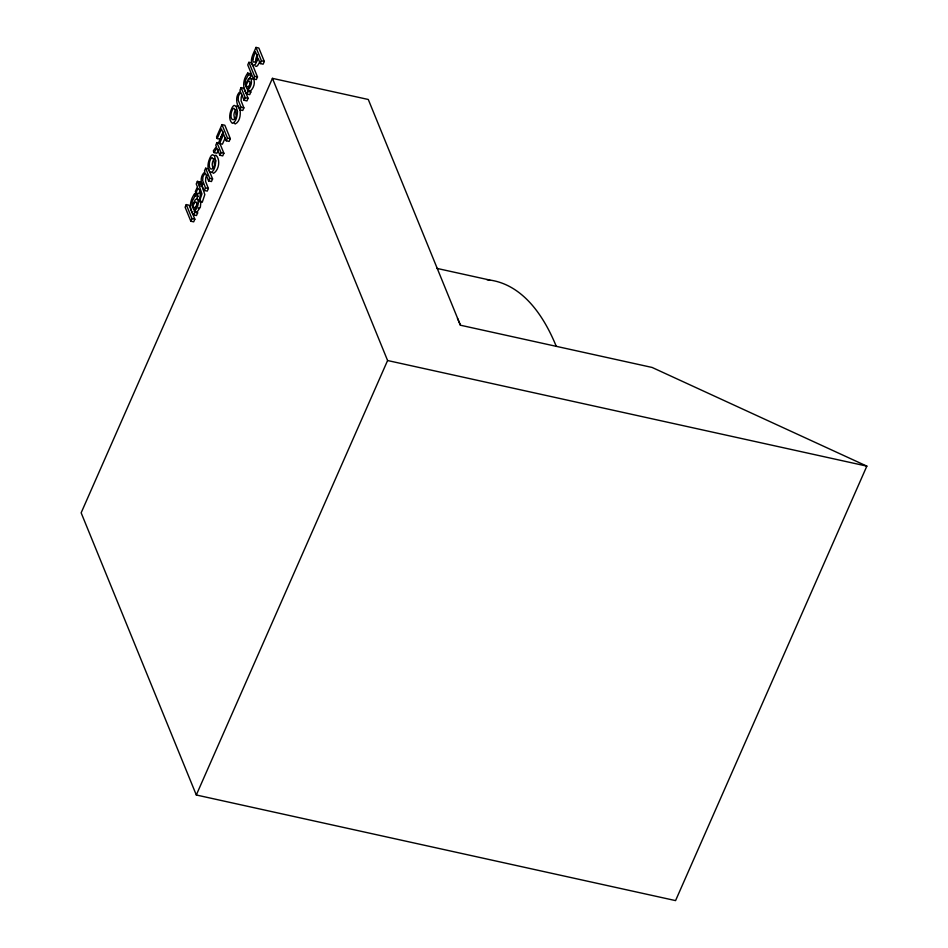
<?xml version="1.0" encoding="UTF-8"?>
<svg xmlns="http://www.w3.org/2000/svg" width="948" height="948" viewBox="0 0 948 948"><rect width="100%" height="100%" fill="white"/><g stroke="black" fill="none" stroke-linecap="round" stroke-linejoin="round"><path stroke-width="1.42" d="M257.264 54.581L255.853 58.776L256.031 62.307M186.258 204.59L185.109 207.197L190.832 221.216L193.7 221.844L194.85 219.237L189.126 205.218L186.258 204.59L191.97 218.609L190.832 221.216M248.897 62.307L247.748 64.914L253.472 78.933L256.339 79.561L257.489 76.954L251.777 62.935L248.897 62.307L254.621 76.326L253.472 78.933M225.328 137.578L222.424 144.155L219.557 143.527L223.609 134.308L226.24 140.778L229.12 141.406L230.328 138.657L224.854 125.243L221.974 124.615L216.535 136.974L217.187 138.562L220.054 139.19L223.23 131.985M255.972 47.4C254.017 52.804 248.945 60.008 252.761 65.661L255.415 64.191L258.2 58.563L260.238 63.563L263.117 64.191L264.326 61.454L258.851 48.028L255.972 47.4L261.447 60.814L260.238 63.563M201.047 183.912L200.265 181.98L197.385 181.352L196.236 183.959L197.421 186.851L195.312 191.65L195.881 193.048L198.76 193.688L199.815 191.283M217.187 138.562L221.417 128.94L222.958 132.732L218.905 141.939L219.557 143.527M202.22 183.118L199.341 182.478L198.57 184.244L197.385 181.352M204.365 190.477L205.503 187.87L202.694 180.736L202.872 177.122A5.415 2.014 -77.6 0 1 204.258 174.527L205.503 173.389L208.572 180.902L211.451 181.542L212.601 178.935L208.489 168.863L205.621 168.234L204.472 170.841L204.922 171.955C199.198 176.411 200.858 185.144 204.365 190.477L207.233 191.105L208.382 188.498L205.562 181.376L205.752 177.762A5.415 2.014 -77.6 0 1 207.138 175.167M214.047 152.604L216.962 148.101L219.877 155.235L222.744 155.875L223.894 153.268L219.794 143.207L216.914 142.567L215.765 145.174L216.381 146.667L213.324 150.839L214.047 152.604L216.914 153.232L218.609 149.82M239.856 109.85L241.005 107.243L238.185 100.121L238.363 96.495A5.415 2.014 -77.6 0 1 239.761 93.911L241.005 92.762L244.074 100.275L246.942 100.915L248.092 98.308L243.992 88.247L241.112 87.607L239.963 90.214L240.425 91.34C234.689 95.795 236.36 104.529 239.856 109.85L242.735 110.489L243.885 107.882L241.065 100.749L241.242 97.134A5.415 2.014 -77.6 0 1 242.084 95.31M195.881 193.048L197.99 188.249C202.742 192.574 198.985 197.445 199.376 201.616L202.256 202.256L204.827 194.565L202.019 186.282L199.139 185.642L199.921 183.888L199.341 182.478M196.698 198.416L198.049 196.331L197.338 194.601L194.47 193.973L195.169 195.691L192.183 201.272L192.053 205.669L195.407 199.518L197.385 198.843C199.4 202.86 197.646 208.418 194.316 211.226L194.755 212.293L193.617 214.888L196.485 215.528L197.634 212.933L197.196 211.854L194.316 211.226M248.909 79.478L251.267 75.449L250.556 73.731L247.689 73.091L248.388 74.809L245.402 80.402L245.271 84.799L248.625 78.648L250.604 77.961C252.618 81.978 250.876 87.548 247.535 90.344L247.973 91.411L246.836 94.006L249.703 94.646L250.853 92.051L250.414 90.972L247.535 90.344M208.572 180.902L209.721 178.295L205.621 168.234M219.877 155.235L221.026 152.628L216.914 142.567M226.24 140.778L227.449 138.029L221.974 124.615M244.074 100.275L245.224 97.668L241.112 87.607M460.408 325.211L368.286 99.481L272.432 78.352L81.149 512.821L196.307 794.993L675.569 900.6L866.851 466.132L652.117 367.457L460.408 325.211A422.974 157.368 -77.6 0 0 457.469 318.362M196.307 794.993L387.59 360.524L272.432 78.352M260.048 61.525L257.524 65.732L256.185 66.443L255.154 65.85M245.816 86.15C249.691 74.999 252.322 85.344 246.966 88.934L245.816 86.15L248.696 86.778L250.912 82.547M192.598 207.019C196.473 195.881 199.104 206.226 193.748 209.816L192.598 207.019L195.478 207.659L197.694 203.429M198.357 208.631L198.914 207.541M199.376 201.616L201.96 193.937L199.139 185.642M247.689 73.091C243.221 79.288 241.894 87.524 246.836 94.006M194.47 193.973C190.003 200.158 188.664 208.394 193.617 214.888M251.493 79.277L253.472 78.601C255.486 82.618 253.744 88.176 250.414 90.972M197.196 211.854L200.348 207.185L200.952 201.023M199.044 199.388L200.253 199.471M261.447 60.814L264.326 61.454M248.388 74.809L251.267 75.449M254.621 76.326L257.489 76.954M247.973 91.411L250.853 92.051M245.224 97.668L248.092 98.308M241.005 107.243L243.885 107.882M227.449 138.029L230.328 138.657M221.026 152.628L223.894 153.268M209.721 178.295L212.601 178.935M199.921 183.888L202.789 184.516M205.503 187.87L208.382 188.498M195.169 195.691L198.049 196.331M194.755 212.293L197.634 212.933M436.767 268.367L489.701 280.027M191.97 218.609L194.85 219.237M387.59 360.524L866.851 466.132M233.99 122.944L235.211 123.963C240.105 121.676 240.804 114.187 239.974 109.304M212.269 172.299L213.478 173.318C218.905 170.356 220.706 159.726 216.061 155.306L215.386 155.365A7.513 2.797 -77.6 0 0 214.675 155.792M239.548 108.025L238.422 106.259L237.107 106.01A7.513 2.797 -77.6 0 0 236.407 106.437M234.642 119.175L233.931 115.182A4.266 1.588 -77.6 0 1 234.523 112.113L235.365 110.205A4.302 1.6 -77.6 0 1 235.815 109.541M212.909 168.531L212.21 164.537A4.266 1.588 -77.6 0 1 212.802 161.48L213.644 159.56A4.302 1.6 -77.6 0 1 214.082 158.897M486.964 279.719A422.974 157.368 -77.6 0 1 556.263 346.34M252.843 59.167C252.5 65.483 257.358 60.542 257.572 57.034L255.391 51.678L252.843 59.167M215.753 160.887C215.469 164.928 214.864 171.078 210.61 172.69C206.249 168.863 208.11 161.563 210.409 156.965A7.513 2.797 -77.6 0 1 212.506 154.737L214.402 155.673L215.753 160.887M237.486 111.532C237.201 115.573 236.597 121.723 232.331 123.335C227.982 119.507 229.843 112.208 232.142 107.61A7.513 2.797 -77.6 0 1 234.239 105.382L236.135 106.318L237.486 111.532M214.449 163.412C215.113 169.728 208.489 171.861 209.33 163.897A4.266 1.588 -77.6 0 1 209.923 160.84L210.764 158.92A4.302 1.6 -77.6 0 1 212.091 157.641L213.762 159.442L214.449 163.412M236.171 114.056C236.846 120.372 230.222 122.505 231.063 114.542A4.266 1.588 -77.6 0 1 231.656 111.485L232.497 109.565A4.302 1.6 -77.6 0 1 233.824 108.273L235.495 110.087L236.171 114.056"/></g></svg>
